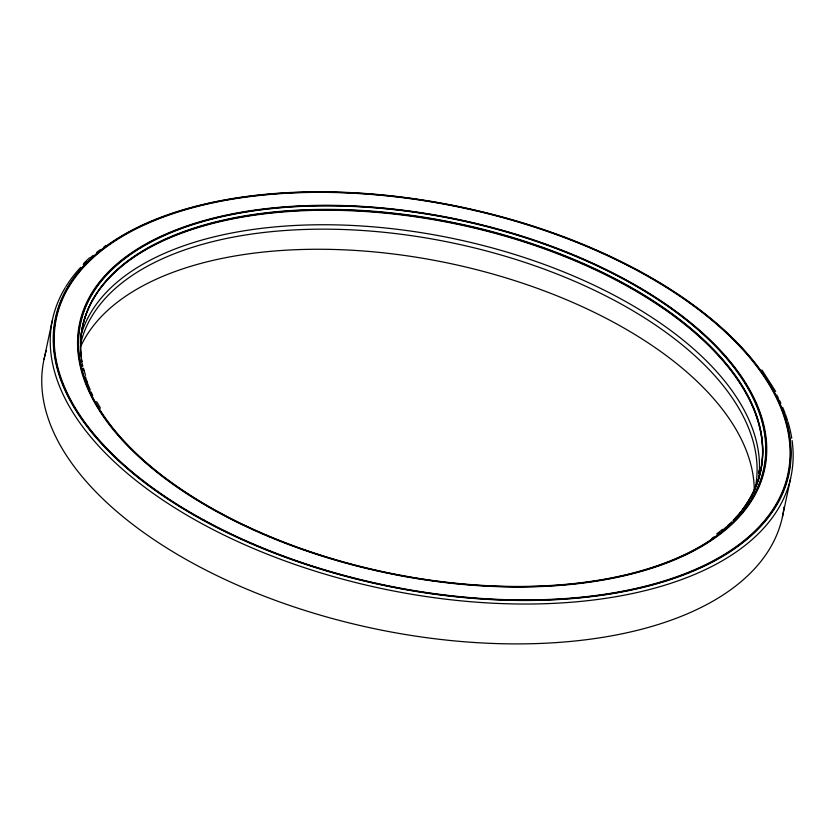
<?xml version="1.0" encoding="UTF-8"?>
<svg xmlns="http://www.w3.org/2000/svg" width="835" height="835" viewBox="0 0 835 835"><rect width="100%" height="100%" fill="white"/><g stroke="black" fill="none" stroke-linecap="round" stroke-linejoin="round"><path stroke-width="1.25" d="M44.025 359.342L52.208 320.817M782.416 516.98L790.599 478.465M83.928 263.171L89.47 257.796M716.68 533.962L722.525 529.338M761.948 369.988L775.652 391.438M96.662 401.593L100.471 408.19M83.698 368.872L85.494 375.416M80.619 343.916A344.938 177.657 12 0 1 456.39 243.757A344.938 177.657 12 0 1 755.017 489.174M80.557 346.786A346.619 178.523 12 0 1 452.111 263.923A346.619 178.523 12 0 1 754.276 491.898M81.308 357.317A346.629 178.523 12 0 1 471.211 226.421A346.629 178.523 12 0 1 741.49 510.728M740.791 511.615A346.629 178.523 12 0 1 733.245 520.205M731.617 521.885A346.629 178.523 12 0 1 727.337 525.987M726.45 526.791A346.629 178.523 12 0 1 721.868 530.768M714.009 536.884A346.629 178.523 12 0 1 711.942 538.377M92.727 395.456A346.629 178.523 12 0 1 91.203 392.168M90.253 389.966A346.629 178.523 12 0 1 88.051 384.486M87.644 383.39A346.629 178.523 12 0 1 85.441 376.825M83.646 370.281A346.629 178.523 12 0 1 83.145 368.11M82.686 365.949A346.629 178.523 12 0 1 82.268 363.778M81.903 361.628A346.629 178.523 12 0 1 81.433 358.392M80.567 343.696A346.619 178.523 12 0 1 472.297 227.11A346.619 178.523 12 0 1 748.891 500.269M747.753 502.117A346.619 178.523 12 0 1 742.753 509.36M736.303 517.22A346.619 178.523 12 0 1 733.151 520.612M729.842 523.931A346.619 178.523 12 0 1 728.12 525.57M719.874 532.72A346.619 178.523 12 0 1 717.923 534.264M87.56 383.787A346.619 178.523 12 0 1 86.412 380.499M83.573 370.688A346.619 178.523 12 0 1 83.072 368.517M82.613 366.346A346.619 178.523 12 0 1 82.195 364.185M81.83 362.025A346.619 178.523 12 0 1 81.36 358.799M81.089 356.441A346.619 178.523 12 0 1 80.536 346.222M81.423 332.904A346.619 178.523 12 0 1 479.259 229.249A346.619 178.523 12 0 1 750.728 497.357M748.786 500.718A346.619 178.523 12 0 1 746.469 504.392M741.292 511.584A346.619 178.523 12 0 1 739.894 513.337M736.199 517.669A346.619 178.523 12 0 1 733.861 520.215M730.583 523.555A346.619 178.523 12 0 1 728.026 526.019M81.736 362.473A346.619 178.523 12 0 1 81.412 360.323M80.995 356.889A346.619 178.523 12 0 1 80.588 351.765M80.515 342.882A346.619 178.523 12 0 1 81.256 334.146M80.974 335.232A346.619 178.523 12 0 1 456.14 239.154A346.619 178.523 12 0 1 758.514 479.885M784.055 506.928A377.514 194.44 12 0 1 376.449 629.11A377.514 194.44 12 0 1 45.372 353.842M45.674 352.756A377.514 194.44 12 0 1 46.332 350.585M792.102 440.577A377.503 194.43 12 0 1 382.774 588.79A377.503 194.43 12 0 1 65.245 287.668M65.861 286.666A377.503 194.43 12 0 1 80.651 267.357M83.27 264.601A377.503 194.43 12 0 1 85.995 261.898M90.483 257.723A377.503 194.43 12 0 1 93.029 255.489M96.547 252.567A377.503 194.43 12 0 1 100.2 249.696M103.968 246.889A377.503 194.43 12 0 1 105.909 245.511M770.256 383.776A377.503 194.43 12 0 1 771.519 385.822M776.769 395.049A377.503 194.43 12 0 1 778.356 398.128M779.379 400.184A377.503 194.43 12 0 1 780.84 403.263M782.656 407.365A377.503 194.43 12 0 1 785.057 413.335M785.495 414.525A377.503 194.43 12 0 1 787.52 420.485M787.896 421.675A377.503 194.43 12 0 1 791.747 438.229M758.744 470.888A346.619 178.523 12 0 1 758.681 473.403M203.479 520.476A374.957 193.115 12 0 0 788.835 474.437A374.957 193.115 12 0 0 274.13 193.543A374.957 193.115 12 0 0 203.479 520.476M203.761 520.309A374.477 192.864 12 0 0 788.365 474.332A374.477 192.864 12 0 0 274.318 193.793A374.477 192.864 12 0 0 203.761 520.309M204.074 520.132A373.934 192.593 12 0 0 787.843 474.217A373.934 192.593 12 0 0 274.527 194.075A373.934 192.593 12 0 0 204.074 520.132M218.227 512.085A349.656 180.089 12 0 0 764.098 469.155A349.656 180.089 12 0 0 284.119 207.205A349.656 180.089 12 0 0 218.227 512.085M218.509 511.938A349.176 179.838 12 0 0 763.628 469.061A349.176 179.838 12 0 0 284.307 207.466A349.176 179.838 12 0 0 218.509 511.938M217.914 512.262A350.199 180.36 12 0 0 764.63 469.26A350.199 180.36 12 0 0 283.9 206.913A350.199 180.36 12 0 0 217.914 512.262"/></g></svg>
